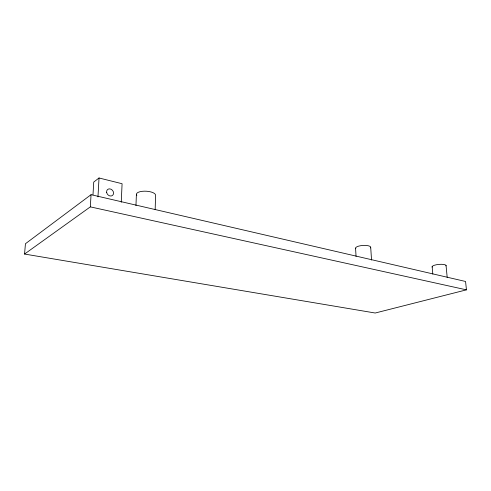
<?xml version="1.0" encoding="UTF-8"?>
<svg xmlns="http://www.w3.org/2000/svg" width="491" height="491" viewBox="0 0 491 491"><rect width="100%" height="100%" fill="white"/><g stroke="black" fill="none" stroke-linecap="round" stroke-linejoin="round"><path stroke-width="0.74" d="M155.156 209.657L155.592 195.136A9.617 3.578 3 0 0 144.409 191.177A9.617 3.578 3 0 0 136.829 195.455M135.958 205.637L136.388 194.516M121.246 202.28L122.087 183.714L99.029 177.981L93.732 182.087L92.995 194.798M97.973 196.897L99.029 177.981M24.55 254.05L90.332 206.871L91.05 194.688L465.566 281.478L466.45 289.85L375.204 313.019L24.55 254.05L25.446 243.726L91.05 194.688M90.332 206.871L466.45 289.85M446.031 265.392L447.203 277.427M432.129 266.619L432.817 274.113M370.705 247.298L371.54 260.077M355.57 248.17L356.055 256.419M432.197 267.092A7.027 1.841 -5 0 1 438.905 264.397A7.027 1.841 -5 0 1 446.061 265.87M355.846 248.741A7.58 2.271 -3.6 0 1 363.15 245.432A7.58 2.271 -3.6 0 1 370.423 247.906M106.682 192.552A3.842 3.192 49.4 0 0 112.433 195.486A3.842 3.192 49.4 0 0 111.144 189.28A3.842 3.192 49.4 0 0 106.682 192.552"/></g></svg>
